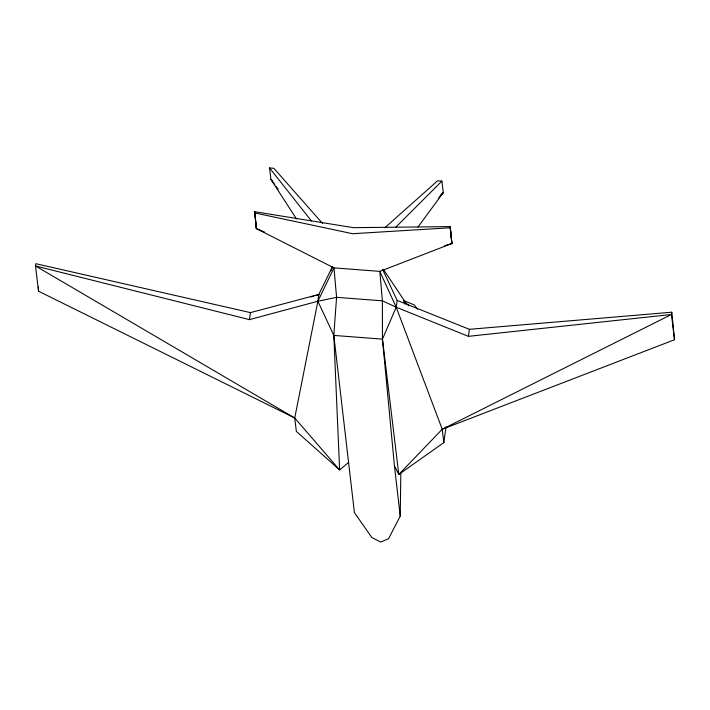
<?xml version="1.0" encoding="UTF-8"?>
<svg xmlns="http://www.w3.org/2000/svg" width="710" height="710" viewBox="0 0 710 710"><rect width="100%" height="100%" fill="white"/><g stroke="black" fill="none" stroke-linecap="round" stroke-linejoin="round"><path stroke-width="1.06" d="M348.619 462.414L339.628 469.949L296.336 431.352L294.73 418.004L317.876 301.235L333.984 267.883L379.806 271.38L451.897 243.539L450.167 226.605L353.42 227.67L254.624 211.686L256.354 228.62L333.984 267.883L336.575 297.339L333.815 335.413L354.405 512.593L371.791 537.452L380.649 542.049L388.556 538.73L400.227 516.09L400.822 473.011M264.51 232.072L256.354 228.62L255.502 219.035M250.444 312.613L35.819 263.685L35.5 265.957L249.45 319.633L250.444 312.613L318.825 294.437L332.413 266.774M318.825 294.437L317.876 301.235L333.815 335.413L339.628 469.949L294.73 418.004L35.5 265.957L38.535 291.207L294.73 418.004M382.539 269.339L397.156 300.41L396.207 307.217L382.45 339.131L394.44 465.911L400.227 516.09M451.897 243.539L450.167 226.605L451.897 243.539L444.567 245.784M394.44 465.911L398.798 474.466L443.839 442.605L446.049 426.861M249.45 319.633L317.876 301.235L336.575 297.339L382.397 300.836L396.207 307.217L468.414 336.345L469.399 329.316L397.156 300.41M469.399 329.316L671.784 312.214L671.465 314.486L674.5 339.735L442.232 429.257L398.798 474.466L382.45 339.131L382.397 300.836L379.806 271.38L396.207 307.217L442.232 429.257L443.839 442.605M330.922 270.812L332.662 266.818M417.942 227.129L443.28 192.587L441.895 181.094L437.608 180.775L385.184 227.448M438.31 198.507L443.28 192.587L440.218 195.392M395.745 227.262L441.895 181.094M442.232 429.257L671.465 314.486L468.414 336.345M310.802 296.993L313.722 296.168M315.666 295.617L319.553 294.508M450.007 227.795L352.577 233.714L254.455 212.876M296.549 219.035L270.936 179.435L269.56 167.951L273.847 168.279L322.606 223.517M333.815 335.413L382.45 339.131M272.525 180.819L270.936 179.435L274.894 184.76M417.578 309.258L414.223 304.883L403.644 300.57L408.827 305.726M269.56 167.951L311.424 220.934M276.208 186.535L278.187 189.197M383.711 269.889L405.108 301.786M403.954 301.342L404.86 304.12M671.784 312.214L674.5 339.735M255.254 216.932L254.624 211.686L256.354 228.62M38.322 286.946L38.535 291.207"/></g></svg>
